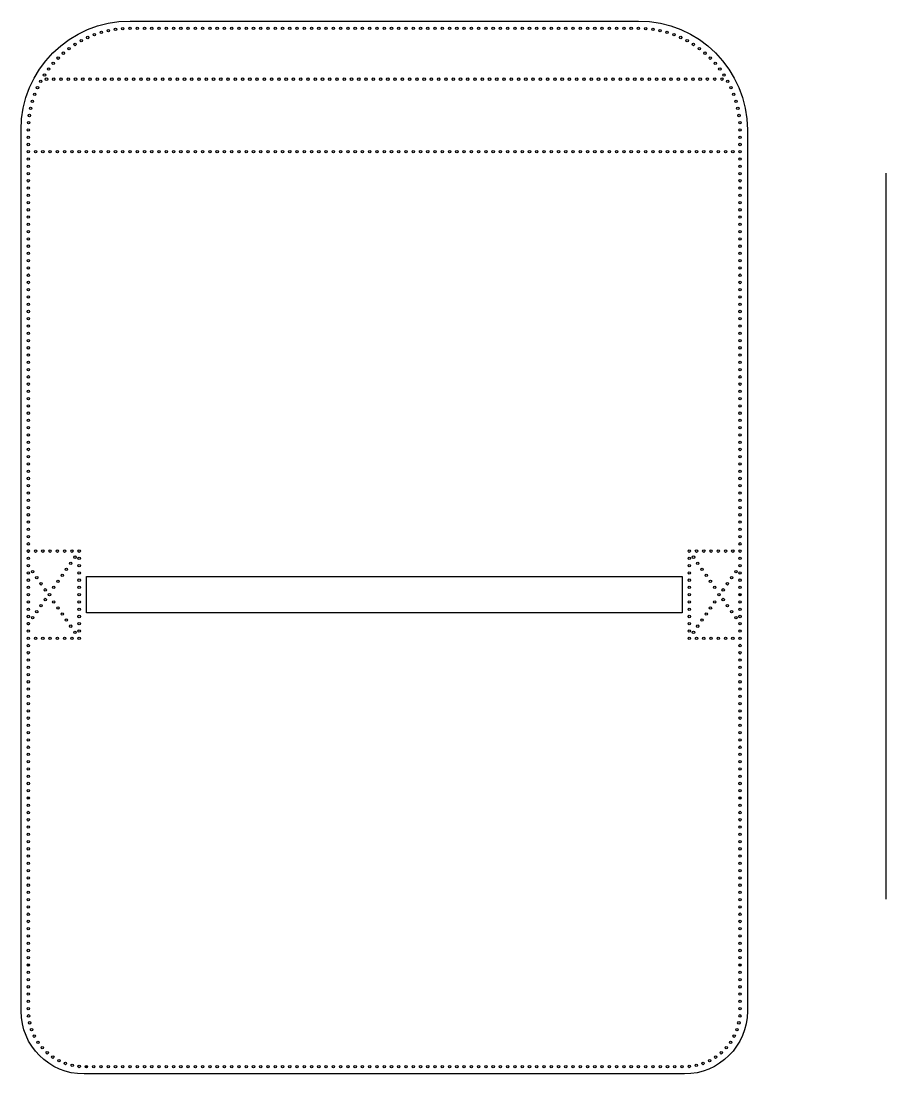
# Model space of a CAD drawing. Extents: x -393 to 1364, y -261 to 861.
# Drawn here: x 476.2 to 833.4, y 393.9 to 828.9 of the extents above; entities that cross this region are included whole.
import ezdxf

# ---------------------------------------------------------------- set-up
doc = ezdxf.new("R2010")
doc.units = 0
doc.header["$MEASUREMENT"] = 0
doc.layers.add('LAYER_1', color=7, linetype='CONTINUOUS')

msp = doc.modelspace()

# ---------------------------------------------------------------- hatches: boundary and pattern name
at = {"layer": 'LAYER_1'}
h = msp.add_hatch(color=240, dxfattribs=at)
h.dxf.hatch_style = 2
edge = h.paths.add_edge_path()
edge.add_arc((773.22, 591.87), 0.5, 0, 360)
h = msp.add_hatch(color=177, dxfattribs=at)
h.dxf.hatch_style = 2
edge = h.paths.add_edge_path()
edge.add_arc((479.22, 507.87), 0.5, 0, 360)
h = msp.add_hatch(color=177, dxfattribs=at)
h.dxf.hatch_style = 2
edge = h.paths.add_edge_path()
edge.add_arc((773.22, 507.87), 0.5, 0, 360)
h = msp.add_hatch(color=240, dxfattribs=at)
h.dxf.hatch_style = 2
edge = h.paths.add_edge_path()
edge.add_arc((479.22, 438.87), 0.5, 0, 360)
h = msp.add_hatch(color=240, dxfattribs=at)
h.dxf.hatch_style = 2
edge = h.paths.add_edge_path()
edge.add_arc((773.22, 438.87), 0.5, 0, 360)
h = msp.add_hatch(color=240, dxfattribs=at)
h.dxf.hatch_style = 2
edge = h.paths.add_edge_path()
edge.add_arc((503.22, 396.87), 0.5, 0, 360)

# ---------------------------------------------------------------- linework, layer by layer
at = {"layer": 'LAYER_1', "color": 250}
for p, q in [((476.22, 479.37), (476.22, 783.87)), ((776.22, 783.87), (776.22, 479.37)), ((833.45, 766.08), (833.45, 466.08))]:
    msp.add_line(p, q, dxfattribs=at)
msp.add_lwpolyline([(749.22, 584.37), (503.22, 584.37), (503.22, 599.37), (749.22, 599.37)], close=True, dxfattribs=at)
at = {"layer": 'LAYER_1', "color": 114}
for centre in [(503.77, 822.08), (506.53, 823.22), (509.38, 824.17), (512.28, 824.91), (515.23, 825.45), (518.21, 825.76), (521.22, 825.87), (731.22, 825.87), (734.23, 825.76), (737.21, 825.45), (740.16, 824.91), (743.06, 824.17), (745.91, 823.22), (748.67, 822.08), (496.06, 817.49), (498.52, 819.2), (501.1, 820.73), (751.35, 820.73), (753.92, 819.2), (756.38, 817.49), (491.54, 813.55), (493.73, 815.61), (758.71, 815.61), (760.91, 813.55), (487.61, 809.03), (489.5, 811.36), (762.95, 811.36), (764.84, 809.03), (485.9, 806.58), (766.54, 806.58), (483.02, 801.32), (484.37, 804), (768.08, 804), (769.42, 801.32), (480.92, 795.71), (481.86, 798.56), (770.58, 798.56), (771.52, 795.71), (480.18, 792.8), (772.27, 792.8), (479.32, 786.87), (479.64, 789.85), (772.8, 789.85), (773.13, 786.87), (479.22, 783.87), (773.22, 783.87)]:
    msp.add_circle(centre, 0.5, dxfattribs=at)
at = {"layer": 'LAYER_1', "color": 18}
for centre in [(524.22, 825.87), (527.22, 825.87), (530.22, 825.87), (533.22, 825.87), (536.22, 825.87), (539.22, 825.87), (542.22, 825.87), (545.22, 825.87), (548.22, 825.87), (551.22, 825.87), (554.22, 825.87), (557.22, 825.87), (560.22, 825.87), (563.22, 825.87), (566.22, 825.87), (569.22, 825.87), (572.22, 825.87), (575.22, 825.87), (578.22, 825.87), (581.22, 825.87), (584.22, 825.87), (587.22, 825.87), (590.22, 825.87), (593.22, 825.87), (659.22, 825.87), (662.22, 825.87), (665.22, 825.87), (668.22, 825.87), (671.22, 825.87), (674.22, 825.87), (677.22, 825.87), (680.22, 825.87), (683.22, 825.87), (686.22, 825.87), (689.22, 825.87), (692.22, 825.87), (695.22, 825.87), (698.22, 825.87), (701.22, 825.87), (704.22, 825.87), (707.22, 825.87), (710.22, 825.87), (713.22, 825.87), (716.22, 825.87), (719.22, 825.87), (722.22, 825.87), (725.22, 825.87), (728.22, 825.87), (479.22, 780.87), (773.22, 780.87), (479.22, 777.87), (479.22, 774.87), (773.22, 777.87), (773.22, 774.87), (479.22, 771.87), (773.22, 771.87), (479.22, 768.87), (479.22, 765.87), (773.22, 768.87), (773.22, 765.87), (479.22, 762.87), (773.22, 762.87), (479.22, 759.87), (479.22, 756.87), (773.22, 759.87), (773.22, 756.87), (479.22, 753.87), (773.22, 753.87), (479.22, 750.87), (479.22, 747.87), (773.22, 750.87), (773.22, 747.87), (479.22, 744.87), (773.22, 744.87), (479.22, 477.87), (479.22, 474.87), (773.22, 477.87), (773.22, 474.87), (479.22, 471.87), (773.22, 471.87), (479.22, 468.87), (479.22, 465.87), (773.22, 468.87), (773.22, 465.87), (479.22, 462.87), (773.22, 462.87), (479.22, 459.87), (479.22, 456.87), (773.22, 459.87), (773.22, 456.87), (479.22, 453.87), (773.22, 453.87), (479.22, 450.87), (479.22, 447.87), (773.22, 450.87), (773.22, 447.87), (479.22, 444.87), (773.22, 444.87), (479.22, 441.87), (479.22, 438.87), (773.22, 441.87), (773.22, 438.87), (479.22, 435.87), (773.22, 435.87), (479.22, 432.87), (773.22, 432.87), (479.22, 429.87), (479.22, 426.87), (773.22, 429.87), (773.22, 426.87), (479.22, 423.87), (773.22, 423.87), (479.22, 420.87), (773.22, 420.87), (503.22, 396.87), (506.22, 396.87), (509.22, 396.87), (512.22, 396.87), (515.22, 396.87), (518.22, 396.87), (521.22, 396.87), (524.22, 396.87), (527.22, 396.87), (530.22, 396.87), (533.22, 396.87), (536.22, 396.87), (539.22, 396.87), (542.22, 396.87), (545.22, 396.87), (548.22, 396.87), (551.22, 396.87), (554.22, 396.87), (557.22, 396.87), (560.22, 396.87), (563.22, 396.87), (566.22, 396.87), (569.22, 396.87), (572.22, 396.87), (575.22, 396.87), (578.22, 396.87), (581.22, 396.87), (584.22, 396.87), (587.22, 396.87), (590.22, 396.87), (593.22, 396.87), (659.22, 396.87), (662.22, 396.87), (665.22, 396.87), (668.22, 396.87), (671.22, 396.87), (674.22, 396.87), (677.22, 396.87), (680.22, 396.87), (683.22, 396.87), (686.22, 396.87), (689.22, 396.87), (692.22, 396.87), (695.22, 396.87), (698.22, 396.87), (701.22, 396.87), (704.22, 396.87), (707.22, 396.87), (710.22, 396.87), (713.22, 396.87), (716.22, 396.87), (719.22, 396.87), (722.22, 396.87), (725.22, 396.87), (728.22, 396.87), (731.22, 396.87), (734.22, 396.87), (737.22, 396.87), (740.22, 396.87), (743.22, 396.87), (746.22, 396.87), (749.22, 396.87)]:
    msp.add_circle(centre, 0.5, dxfattribs=at)
at = {"layer": 'LAYER_1', "color": 250}
for centre in [(596.22, 825.87), (599.22, 825.87), (602.22, 825.87), (605.22, 825.87), (608.22, 825.87), (611.22, 825.87), (614.22, 825.87), (617.22, 825.87), (620.22, 825.87), (623.22, 825.87), (626.22, 825.87), (629.22, 825.87), (632.22, 825.87), (635.22, 825.87), (638.22, 825.87), (641.22, 825.87), (644.22, 825.87), (647.22, 825.87), (650.22, 825.87), (653.22, 825.87), (656.22, 825.87), (486.72, 804.87), (489.72, 804.87), (492.72, 804.87), (495.72, 804.87), (498.72, 804.87), (501.72, 804.87), (504.72, 804.87), (507.72, 804.87), (510.72, 804.87), (513.72, 804.87), (516.72, 804.87), (519.72, 804.87), (522.72, 804.87), (525.72, 804.87), (528.72, 804.87), (531.72, 804.87), (534.72, 804.87), (537.72, 804.87), (540.72, 804.87), (543.72, 804.87), (546.72, 804.87), (549.72, 804.87), (552.72, 804.87), (555.72, 804.87), (558.72, 804.87), (561.72, 804.87), (564.72, 804.87), (567.72, 804.87), (570.72, 804.87), (573.72, 804.87), (576.72, 804.87), (579.72, 804.87), (582.72, 804.87), (585.72, 804.87), (588.72, 804.87), (591.72, 804.87), (594.72, 804.87), (597.72, 804.87), (600.72, 804.87), (603.72, 804.87), (606.72, 804.87), (609.72, 804.87), (612.72, 804.87), (615.72, 804.87), (618.72, 804.87), (621.72, 804.87), (624.72, 804.87), (627.72, 804.87), (630.72, 804.87), (633.72, 804.87), (636.72, 804.87), (639.72, 804.87), (642.72, 804.87), (645.72, 804.87), (648.72, 804.87), (651.72, 804.87), (654.72, 804.87), (657.72, 804.87), (660.72, 804.87), (663.72, 804.87), (666.72, 804.87), (669.72, 804.87), (672.72, 804.87), (675.72, 804.87), (678.72, 804.87), (681.72, 804.87), (684.72, 804.87), (687.72, 804.87), (690.72, 804.87), (693.72, 804.87), (696.72, 804.87), (699.72, 804.87), (702.72, 804.87), (705.72, 804.87), (708.72, 804.87), (711.72, 804.87), (714.72, 804.87), (717.72, 804.87), (720.72, 804.87), (723.72, 804.87), (726.72, 804.87), (729.72, 804.87), (732.72, 804.87), (735.72, 804.87), (738.72, 804.87), (741.72, 804.87), (744.72, 804.87), (747.72, 804.87), (750.72, 804.87), (753.72, 804.87), (756.72, 804.87), (759.72, 804.88), (762.72, 804.88), (765.72, 804.88), (482.22, 774.87), (485.22, 774.87), (488.22, 774.87), (491.22, 774.87), (494.22, 774.87), (497.22, 774.87), (500.22, 774.87), (503.22, 774.87), (506.22, 774.87), (509.22, 774.87), (512.22, 774.87), (515.22, 774.87), (518.22, 774.87), (521.22, 774.87), (524.22, 774.87), (527.22, 774.87), (530.22, 774.87), (533.22, 774.87), (536.22, 774.87), (539.22, 774.87), (542.22, 774.87), (545.22, 774.87), (548.22, 774.87), (551.22, 774.87), (554.22, 774.87), (557.22, 774.87), (560.22, 774.87), (563.22, 774.87), (566.22, 774.87), (569.22, 774.87), (572.22, 774.87), (575.22, 774.87), (578.22, 774.87), (581.22, 774.87), (584.22, 774.87), (587.22, 774.87), (590.22, 774.87), (593.22, 774.87), (596.22, 774.87), (599.22, 774.87), (602.22, 774.87), (605.22, 774.87), (608.22, 774.87), (611.22, 774.87), (614.22, 774.87), (617.22, 774.87), (620.22, 774.87), (623.22, 774.87), (626.22, 774.87), (629.22, 774.87), (632.22, 774.87), (635.22, 774.87), (638.22, 774.87), (641.22, 774.87), (644.22, 774.87), (647.22, 774.87), (650.22, 774.87), (653.22, 774.87), (656.22, 774.87), (659.22, 774.87), (662.22, 774.87), (665.22, 774.87), (668.22, 774.87), (671.22, 774.87), (674.22, 774.87), (677.22, 774.87), (680.22, 774.87), (683.22, 774.87), (686.22, 774.87), (689.22, 774.87), (692.22, 774.87), (695.22, 774.87), (698.22, 774.87), (701.22, 774.87), (704.22, 774.87), (707.22, 774.87), (710.22, 774.87), (713.22, 774.87), (716.22, 774.87), (719.22, 774.87), (722.22, 774.87), (725.22, 774.87), (728.22, 774.87), (731.22, 774.87), (734.22, 774.87), (737.22, 774.87), (740.22, 774.87), (743.22, 774.87), (746.22, 774.87), (749.22, 774.87), (752.22, 774.87), (755.22, 774.87), (758.22, 774.87), (761.22, 774.88), (764.22, 774.88), (767.22, 774.88), (770.22, 774.89), (479.23, 741.87), (773.22, 741.87), (479.23, 738.87), (479.23, 735.87), (773.22, 738.87), (773.22, 735.87), (479.23, 732.87), (773.22, 732.87), (479.23, 729.87), (479.23, 726.87), (773.22, 729.87), (773.22, 726.87), (479.23, 723.87), (773.22, 723.87), (479.23, 720.87), (479.23, 717.87), (773.22, 720.87), (773.22, 717.87), (479.23, 714.87), (773.22, 714.87), (479.23, 711.87), (479.23, 708.87), (773.22, 711.87), (773.22, 708.87), (479.23, 705.87), (773.22, 705.87), (479.23, 702.87), (479.23, 699.87), (773.22, 702.87), (773.22, 699.87), (479.23, 696.87), (773.22, 696.87), (479.23, 693.87), (773.22, 693.87), (479.23, 690.87), (479.23, 687.87), (773.22, 690.87), (773.22, 687.87), (479.23, 684.87), (773.22, 684.87), (479.23, 681.87), (479.23, 678.87), (773.22, 681.87), (773.22, 678.87), (479.23, 675.87), (773.22, 675.87), (479.23, 672.87), (479.23, 669.87), (773.22, 672.87), (773.22, 669.87), (479.23, 666.87), (773.22, 666.87), (479.23, 663.87), (479.23, 660.87), (773.22, 663.87), (773.22, 660.87), (479.23, 657.87), (773.22, 657.87), (479.23, 654.87), (773.22, 654.87), (479.23, 651.87), (479.23, 648.87), (773.22, 651.87), (773.22, 648.87), (479.23, 645.87), (773.22, 645.87), (479.23, 642.87), (479.23, 639.87), (773.22, 642.87), (773.22, 639.87), (479.23, 636.87), (773.22, 636.87), (479.23, 633.87), (479.23, 630.87), (773.22, 633.87), (773.22, 630.87), (479.23, 627.87), (773.22, 627.87), (479.23, 624.87), (479.23, 621.87), (773.22, 624.87), (773.22, 621.87), (479.23, 618.87), (773.22, 618.87), (479.23, 615.87), (479.23, 612.87), (773.22, 615.87), (773.22, 612.87), (479.22, 609.87), (479.23, 609.87), (482.22, 609.87), (485.22, 609.87), (488.22, 609.87), (491.22, 609.87), (494.22, 609.87), (497.22, 609.87), (500.22, 609.87), (500.22, 609.87), (500.22, 609.87), (752.22, 609.87), (752.22, 609.87), (752.22, 609.87), (755.22, 609.87), (758.22, 609.87), (761.22, 609.87), (764.22, 609.87), (767.22, 609.87), (770.22, 609.87), (773.22, 609.87), (773.22, 609.87), (479.23, 606.87), (496.72, 604.87), (498.47, 607.37), (500.22, 606.87), (752.22, 606.87), (753.97, 607.37), (755.72, 604.87), (773.22, 606.87), (479.23, 603.87), (479.23, 603.87), (479.23, 600.87), (480.98, 601.37), (493.22, 599.87), (494.97, 602.37), (500.22, 603.87), (500.22, 600.87), (752.22, 603.87), (752.22, 600.87), (757.48, 602.37), (759.22, 599.87), (771.47, 601.37), (773.22, 603.87), (773.22, 603.87), (773.22, 600.87), (479.23, 597.87), (482.72, 598.88), (484.47, 596.37), (491.47, 597.37), (500.22, 597.87), (752.22, 597.87), (760.97, 597.37), (767.97, 596.37), (769.72, 598.88), (773.22, 597.87), (479.23, 594.87), (479.23, 591.87), (486.22, 593.87), (487.97, 591.87), (489.72, 594.87), (500.22, 594.87), (500.22, 591.87), (752.22, 594.87), (752.22, 591.87), (762.72, 594.87), (764.47, 591.87), (766.22, 593.87), (773.22, 594.87), (773.22, 591.87), (479.23, 588.87), (484.47, 587.37), (486.22, 589.87), (489.72, 588.87), (500.22, 588.87), (752.22, 588.87), (762.72, 588.87), (766.22, 589.87), (767.97, 587.37), (773.22, 588.87), (479.23, 585.87), (479.22, 582.87), (482.72, 584.87), (491.47, 586.38), (493.22, 583.87), (500.22, 585.87), (500.22, 582.87), (752.22, 585.87), (752.22, 582.87), (759.22, 583.87), (760.97, 586.38), (769.72, 584.87), (773.22, 585.87), (773.22, 582.87), (479.22, 579.87), (479.23, 579.87), (480.98, 582.37), (494.97, 581.38), (496.72, 578.87), (500.22, 579.87), (752.22, 579.87), (755.72, 578.87), (757.48, 581.38), (771.47, 582.37), (773.22, 579.87), (773.22, 579.87), (479.22, 573.87), (479.22, 573.87), (479.22, 576.87), (482.22, 573.87), (485.22, 573.87), (488.22, 573.87), (491.22, 573.87), (494.22, 573.87), (497.22, 573.87), (498.47, 576.37), (500.22, 576.87), (500.22, 573.87), (500.22, 573.87), (500.22, 573.87), (752.22, 576.87), (752.22, 573.87), (752.22, 573.87), (752.22, 573.87), (753.97, 576.37), (755.22, 573.87), (758.22, 573.87), (761.22, 573.87), (764.22, 573.87), (767.22, 573.87), (770.22, 573.87), (773.22, 576.87), (773.22, 573.87), (773.22, 573.87), (479.22, 570.87), (773.22, 570.87), (479.22, 567.87), (773.22, 567.87), (479.22, 564.87), (479.22, 561.87), (773.22, 564.87), (773.22, 561.87), (479.22, 558.87), (773.22, 558.87), (479.22, 555.87), (479.22, 552.87), (773.22, 555.87), (773.22, 552.87), (479.22, 549.87), (773.22, 549.87), (479.22, 546.87), (479.22, 543.87), (773.22, 546.87), (773.22, 543.87), (479.22, 540.87), (773.22, 540.87), (479.22, 537.87), (479.22, 534.87), (773.22, 537.87), (773.22, 534.87), (479.22, 531.87), (773.22, 531.87), (479.22, 528.87), (479.22, 525.87), (773.22, 528.87), (773.22, 525.87), (479.22, 522.87), (773.22, 522.87), (479.22, 519.87), (773.22, 519.87), (479.22, 516.87), (479.22, 513.87), (773.22, 516.87), (773.22, 513.87), (479.22, 510.87), (773.22, 510.87), (479.22, 507.87), (479.22, 504.87), (773.22, 507.87), (773.22, 504.87), (479.22, 501.87), (773.22, 501.87), (479.22, 498.87), (479.22, 495.87), (773.22, 498.87), (773.22, 495.87), (479.22, 492.87), (773.22, 492.87), (479.22, 489.87), (479.22, 486.87), (773.22, 489.87), (773.22, 486.87), (479.22, 483.87), (773.22, 483.87), (479.22, 480.87), (773.22, 480.87), (596.22, 396.87), (599.22, 396.87), (602.22, 396.87), (605.22, 396.87), (608.22, 396.87), (611.22, 396.87), (614.22, 396.87), (617.22, 396.87), (620.22, 396.87), (623.22, 396.87), (626.22, 396.87), (629.22, 396.87), (632.22, 396.87), (635.22, 396.87), (638.22, 396.87), (641.22, 396.87), (644.22, 396.87), (647.22, 396.87), (650.22, 396.87), (653.22, 396.87), (656.22, 396.87)]:
    msp.add_circle(centre, 0.5, dxfattribs=at)
at = {"layer": 'LAYER_1'}
for centre in [(773.22, 591.87), (479.22, 507.87), (773.22, 507.87), (479.22, 438.87), (773.22, 438.87), (503.22, 396.87)]:
    msp.add_circle(centre, 0.5, dxfattribs=at)
at = {"layer": 'LAYER_1', "color": 240}
for centre in [(479.31, 417.87), (773.14, 417.87), (479.75, 414.98), (772.7, 414.98), (480.55, 412.16), (481.69, 409.49), (770.75, 409.49), (771.9, 412.16), (483.17, 406.98), (484.96, 404.68), (767.49, 404.68), (769.28, 406.98), (487.02, 402.61), (489.33, 400.82), (763.12, 400.82), (765.42, 402.61), (491.85, 399.34), (494.52, 398.2), (497.34, 397.4), (500.22, 396.96), (752.22, 396.96), (755.11, 397.4), (757.92, 398.2), (760.6, 399.34)]:
    msp.add_circle(centre, 0.5, dxfattribs=at)
at = {"layer": 'LAYER_1', "color": 250}
for points, knots in [([(476.22, 783.87), (476.22, 808.72), (496.37, 828.87), (521.22, 828.87), (521.22, 828.87), (731.22, 828.87), (731.22, 828.87), (756.08, 828.87), (776.22, 808.72), (776.22, 783.87)], [0, 0, 0, 0, 1, 1, 1, 2, 2, 2, 3, 3, 3, 3]), ([(776.22, 479.37), (776.22, 479.37), (776.22, 419.87), (776.22, 419.87), (776.22, 405.51), (764.58, 393.87), (750.22, 393.87), (750.22, 393.87), (502.22, 393.87), (502.22, 393.87), (487.86, 393.87), (476.22, 405.51), (476.22, 419.87), (476.22, 419.87), (476.22, 479.37), (476.22, 479.37)], [0, 0, 0, 0, 1, 1, 1, 2, 2, 2, 3, 3, 3, 4, 4, 4, 5, 5, 5, 5])]:
    msp.add_open_spline(points, degree=3, knots=knots, dxfattribs=at)

doc.saveas('drawing.dxf')
